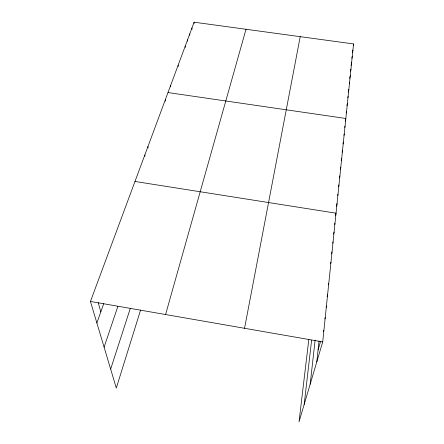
<?xml version="1.0" encoding="UTF-8"?>
<svg xmlns="http://www.w3.org/2000/svg" width="444" height="444" viewBox="0 0 444 444"><rect width="100%" height="100%" fill="white"/><g stroke="black" fill="none" stroke-linecap="round" stroke-linejoin="round"><path stroke-width="0.67" d="M308.824 339.366L299.028 421.8L322.716 341.908L353.552 43.934L194.106 22.2L90.448 301.448L116.306 388.039L140.587 310.062M316.805 361.854L319.036 341.092M310.178 384.199L315.112 340.132M304.179 404.423L311.61 340.198M244.544 328.288L300.222 36.663M353.269 45.277L353.552 43.934M352.353 52.731L352.919 50.05M351.848 58.297L352.275 56.283M351.043 65.329L351.615 62.643M350.516 71.145L350.943 69.131M349.683 78.433L350.261 75.752M349.273 83.844L349.561 82.506M348.263 92.08L348.845 89.405M347.824 97.78L348.118 96.442M346.931 105.633L347.375 103.635M346.17 112.976L346.464 111.644M345.243 121.134L345.837 118.481L167.987 92.557M344.744 127.472L345.044 126.146M343.934 135.303L344.233 133.983M342.951 143.973L343.406 141.997M342.091 152.214L342.557 150.189M341.22 160.589L341.691 158.575M340.332 169.153L340.803 167.149M339.421 177.922L339.893 175.924M338.489 186.896L338.966 184.909M337.695 195.427L338.012 194.111M336.38 206.221L337.035 203.535M335.381 215.856L336.036 213.192L134.987 181.463M334.576 224.514L334.909 223.193M333.588 234.06L334.082 232.095M332.728 243.223L333.067 241.886M331.518 253.901L332.029 251.915M330.625 263.503L330.969 262.193M328.405 284.848L328.76 283.533M327.062 296.614L327.611 294.611M326.068 307.292L326.434 305.971M165.584 314.535L246.015 29.276M324.864 318.931L325.23 317.638M318.082 349.961L320.562 341.425M323.421 331.579L323.798 330.269M110.656 369.108L130.236 308.597M104.096 347.147L117.865 306.443M96.875 322.96L103.757 303.591M90.448 301.448L322.716 341.908M98.213 302.603L100.816 311.871M144.816 154.973L144.988 156.338M147.946 146.548L148.102 147.919M165.307 99.772L165.412 101.127M170.613 85.492L170.701 86.846M178.161 65.151L178.233 66.517M185.265 46.021L185.32 47.38M187.54 39.888L187.59 41.253M189.771 33.877L189.816 35.242M191.958 27.983L191.997 29.343M194.106 22.2L194.139 23.56"/></g></svg>
